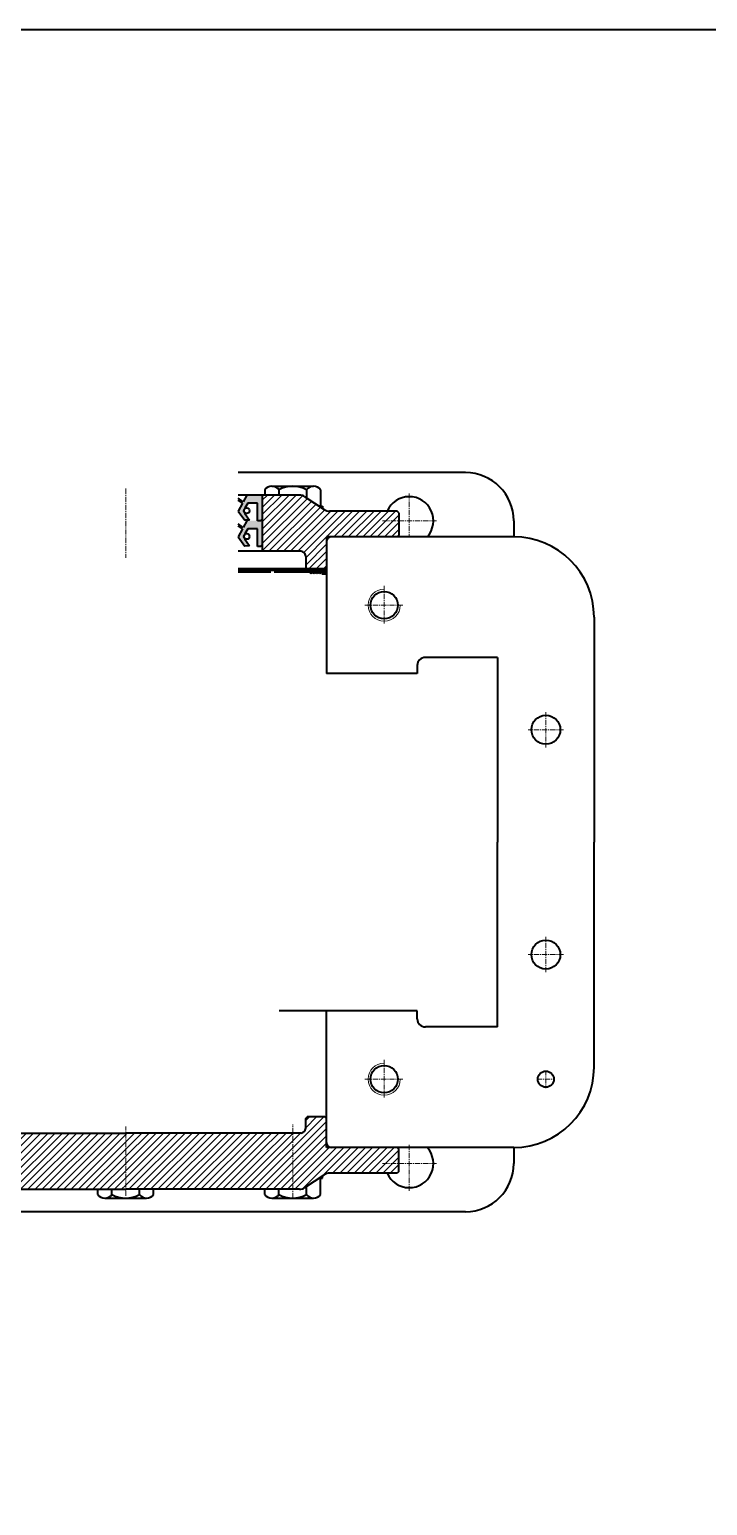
# Model space of a CAD drawing. Header units: millimetres. Extents: x -11382 to 23553, y -372 to 10786.
# Drawn here: x 11397 to 11819, y 4857 to 5775 of the extents above; entities that cross this region are included whole.
import ezdxf

# ---------------------------------------------------------------- set-up
doc = ezdxf.new("R2010")
doc.units = ezdxf.units.MM
doc.header["$LTSCALE"] = 0.2
doc.linetypes.add('CENTER', pattern=[50.8, 31.75, -6.35, 6.35, -6.35])
for name, color, linetype, lineweight in [('đường bao thấy', 7, 'Continuous', 40), ('đường mặt cắt', 160, 'Continuous', 15), ('đường nét mảnh', 220, 'Continuous', 15), ('đường nét tâm', 137, 'CENTER', 15)]:
    doc.layers.add(name, color=color, linetype=linetype, lineweight=lineweight)
pattern_1 = [(45, (11095.431, -2246.5575), (2.245064, -2.245064), [])]
pattern_2 = [(315, (11095.43106, -2246.55745), (-0.449012806, -0.449012806), [])]

msp = doc.modelspace()

# ---------------------------------------------------------------- hatches: boundary and pattern name
at = {"layer": 'đường bao thấy', "ltscale": 0.5}
h = msp.add_hatch(color=2, dxfattribs=at)
edge = h.paths.add_edge_path()
edge.add_line((11541.456, 5485.654), (11541.456, 5470.654))
edge.add_line((11541.456, 5470.654), (11540.456, 5469.654))
edge.add_line((11540.456, 5469.654), (11538.456, 5469.654))
edge.add_line((11538.456, 5469.654), (11538.456, 5479.654))
edge.add_line((11538.456, 5479.654), (11538.456, 5480.654))
edge.add_line((11538.456, 5480.654), (11532.456, 5480.654))
edge.add_line((11532.456, 5480.654), (11530.488, 5477.555))
edge.add_ellipse((11533.02, 5475.947), major_axis=(-2.121, 2.121), ratio=1, start_angle=12.572569, end_angle=45.709676)
edge.add_ellipse((11531.772, 5475.91), major_axis=(1.239, 1.239), ratio=1, start_angle=135, end_angle=138.412084)
edge.add_ellipse((11533.02, 5475.947), major_axis=(2.121, 2.121), ratio=1, start_angle=137.702408, end_angle=170.224161)
edge.add_line((11530.569, 5474.216), (11533.54, 5470.009))
edge.add_line((11533.54, 5470.009), (11530.664, 5469.953))
edge.add_line((11530.664, 5469.953), (11526.456, 5475.626))
edge.add_line((11526.456, 5475.626), (11529.113, 5480.547))
edge.add_line((11529.113, 5480.547), (11526.456, 5482.492))
edge.add_line((11526.456, 5482.492), (11526.456, 5483.732))
edge.add_line((11526.456, 5483.732), (11529.593, 5481.435))
edge.add_line((11529.593, 5481.435), (11531.871, 5485.654))
edge.add_line((11531.871, 5485.654), (11541.456, 5485.654))
h = msp.add_hatch(color=2, dxfattribs=at)
edge = h.paths.add_edge_path()
edge.add_line((11541.456, 5469.654), (11541.456, 5454.654))
edge.add_line((11541.456, 5454.654), (11540.456, 5453.654))
edge.add_line((11540.456, 5453.654), (11538.456, 5453.654))
edge.add_line((11538.456, 5453.654), (11538.456, 5463.654))
edge.add_line((11538.456, 5463.654), (11538.456, 5464.654))
edge.add_line((11538.456, 5464.654), (11532.456, 5464.654))
edge.add_line((11532.456, 5464.654), (11530.488, 5461.555))
edge.add_ellipse((11533.02, 5459.947), major_axis=(-2.121, 2.121), ratio=1, start_angle=12.572569, end_angle=45.709676)
edge.add_ellipse((11531.772, 5459.91), major_axis=(1.239, 1.239), ratio=1, start_angle=135, end_angle=138.412084)
edge.add_ellipse((11533.02, 5459.947), major_axis=(2.121, 2.121), ratio=1, start_angle=137.702408, end_angle=170.224161)
edge.add_line((11530.569, 5458.216), (11533.54, 5454.009))
edge.add_line((11533.54, 5454.009), (11530.664, 5453.953))
edge.add_line((11530.664, 5453.953), (11526.456, 5459.626))
edge.add_line((11526.456, 5459.626), (11529.113, 5464.547))
edge.add_line((11529.113, 5464.547), (11526.456, 5466.492))
edge.add_line((11526.456, 5466.492), (11526.456, 5467.732))
edge.add_line((11526.456, 5467.732), (11529.593, 5465.435))
edge.add_line((11529.593, 5465.435), (11531.871, 5469.654))
edge.add_line((11531.871, 5469.654), (11541.456, 5469.654))
at = {"layer": 'đường mặt cắt', "ltscale": 0.5}
h = msp.add_hatch(dxfattribs=at)
h.set_pattern_fill('ANSI31', color=256, style=0)
h.set_pattern_definition(pattern_1)
edge = h.paths.add_edge_path()
edge.add_ellipse((11583.273, 5481.654), major_axis=(4.243, 4.243), ratio=1, start_angle=191.309932, end_angle=225)
edge.add_line((11583.273, 5475.654), (11625.456, 5475.654))
edge.add_line((11625.456, 5475.654), (11626.456, 5474.654))
edge.add_line((11626.456, 5474.654), (11626.456, 5460.654))
edge.add_line((11626.456, 5460.654), (11625.456, 5459.654))
edge.add_line((11625.456, 5459.654), (11581.456, 5459.654))
edge.add_line((11581.456, 5459.654), (11581.456, 5440.654))
edge.add_line((11581.456, 5440.654), (11580.456, 5439.654))
edge.add_line((11580.456, 5439.654), (11569.456, 5439.654))
edge.add_line((11569.456, 5439.654), (11568.456, 5440.654))
edge.add_line((11568.456, 5440.654), (11568.456, 5447.654))
edge.add_ellipse((11565.456, 5447.654), major_axis=(2.121, 2.121), ratio=1, start_angle=315, end_angle=405)
edge.add_line((11565.456, 5450.654), (11541.456, 5450.654))
edge.add_line((11541.456, 5450.654), (11541.456, 5485.654))
edge.add_line((11541.456, 5485.654), (11564.64, 5485.654))
edge.add_ellipse((11564.64, 5479.654), major_axis=(-4.243, 4.243), ratio=1, start_angle=281.309932, end_angle=315, ccw=False)
edge.add_line((11567.968, 5484.646), (11579.945, 5476.662))
h = msp.add_hatch(dxfattribs=at)
h.set_pattern_fill('ANSI31', color=256, scale=0.2, angle=90, style=0)
h.set_pattern_definition(pattern_2)
h.paths.add_polyline_path([(11581.456, 5439.654), (11581.456, 5438.654), (11571.456, 5438.654), (11571.456, 5439.654)])
h = msp.add_hatch(dxfattribs=at)
h.set_pattern_fill('ANSI31', color=256, scale=0.2, style=0)
h.set_pattern_definition([(45, (11095.43106, -2246.55745), (0.449012806, -0.449012806), [])])
h.paths.add_polyline_path([(11581.456, 5438.654), (11581.456, 5437.654), (11571.456, 5437.654), (11571.456, 5438.654)])
h = msp.add_hatch(dxfattribs=at)
h.set_pattern_fill('ANSI31', color=256, scale=0.2, angle=90, style=0)
h.set_pattern_definition(pattern_2)
h.paths.add_polyline_path([(11581.456, 5437.654), (11581.456, 5436.654), (11578.456, 5436.654), (11571.456, 5436.654), (11571.456, 5437.654)])
h = msp.add_hatch(dxfattribs=at)
h.set_pattern_fill('ANSI31', color=256, style=0)
h.set_pattern_definition(pattern_1)
edge = h.paths.add_edge_path()
edge.add_ellipse((11565.456, 5091.654), major_axis=(2.121, 2.121), ratio=1, start_angle=225, end_angle=315)
edge.add_line((11568.456, 5091.654), (11568.456, 5097.654))
edge.add_line((11568.456, 5097.654), (11569.456, 5098.654))
edge.add_line((11569.456, 5098.654), (11580.456, 5098.654))
edge.add_line((11580.456, 5098.654), (11581.456, 5097.654))
edge.add_line((11581.456, 5097.654), (11581.456, 5082.654))
edge.add_line((11581.456, 5082.654), (11581.456, 5079.654))
edge.add_line((11581.456, 5079.654), (11625.456, 5079.654))
edge.add_line((11625.456, 5079.654), (11626.456, 5078.654))
edge.add_line((11626.456, 5078.654), (11626.456, 5064.654))
edge.add_line((11626.456, 5064.654), (11625.456, 5063.654))
edge.add_line((11625.456, 5063.654), (11583.273, 5063.654))
edge.add_ellipse((11583.273, 5057.654), major_axis=(4.243, 4.243), ratio=1, start_angle=45, end_angle=78.690068)
edge.add_line((11579.945, 5062.646), (11567.968, 5054.662))
edge.add_ellipse((11564.64, 5059.654), major_axis=(-4.243, 4.243), ratio=1, start_angle=135, end_angle=168.690068, ccw=False)
edge.add_line((11564.64, 5053.654), (11541.456, 5053.654))
edge.add_line((11541.456, 5053.654), (11541.456, 5088.654))
edge.add_line((11541.456, 5088.654), (11565.456, 5088.654))
h = msp.add_hatch(dxfattribs=at)
h.set_pattern_fill('ANSI31', color=256, style=0)
h.set_pattern_definition(pattern_1)
h.paths.add_polyline_path([(11456.456, 5088.654), (11456.456, 5053.654), (11371.456, 5053.654), (11371.456, 5088.654)])
h = msp.add_hatch(dxfattribs=at)
h.set_pattern_fill('ANSI31', color=256, style=0)
h.set_pattern_definition(pattern_1)
h.paths.add_polyline_path([(11541.456, 5088.654), (11541.456, 5053.654), (11456.456, 5053.654), (11456.456, 5088.654)])

# ---------------------------------------------------------------- linework, layer by layer
at = {"layer": 'đường bao thấy', "ltscale": 0.5}
for p, q in [((11667.936, 5499.654), (11526.456, 5499.654)), ((11564.64, 5485.654), (11526.456, 5485.654)), ((11529.593, 5481.435), (11526.456, 5483.732)), ((11531.871, 5485.654), (11529.593, 5481.435)), ((11541.456, 5485.654), (11541.456, 5450.654)), ((11541.456, 5485.654), (11541.456, 5470.654)), ((11567.968, 5484.646), (11579.945, 5476.662)), ((11529.113, 5480.547), (11526.456, 5482.492)), ((11529.113, 5480.547), (11526.456, 5475.626)), ((11526.456, 5475.626), (11530.664, 5469.953)), ((11532.456, 5480.654), (11530.488, 5477.555)), ((11538.456, 5480.654), (11532.456, 5480.654)), ((11538.456, 5479.654), (11538.456, 5480.654)), ((11538.456, 5469.654), (11538.456, 5479.654)), ((11625.456, 5475.654), (11583.273, 5475.654)), ((11626.456, 5474.654), (11625.456, 5475.654)), ((11626.456, 5474.654), (11626.456, 5460.654)), ((11529.593, 5465.435), (11526.456, 5467.732)), ((11529.113, 5464.547), (11526.456, 5466.492)), ((11531.871, 5469.654), (11529.593, 5465.435)), ((11530.569, 5474.216), (11533.54, 5470.009)), ((11533.54, 5470.009), (11530.664, 5469.953)), ((11540.456, 5469.654), (11538.456, 5469.654)), ((11540.456, 5469.654), (11541.456, 5470.654)), ((11541.456, 5469.654), (11541.456, 5454.654)), ((11697.936, 5469.654), (11697.936, 5459.654)), ((11529.113, 5464.547), (11526.456, 5459.626)), ((11526.456, 5459.626), (11530.664, 5453.953)), ((11532.456, 5464.654), (11530.488, 5461.555)), ((11530.569, 5458.216), (11533.54, 5454.009)), ((11538.456, 5464.654), (11532.456, 5464.654)), ((11538.456, 5463.654), (11538.456, 5464.654)), ((11538.456, 5453.654), (11538.456, 5463.654)), ((11697.936, 5459.654), (11581.456, 5459.654)), ((11581.456, 5459.654), (11581.456, 5374.654)), ((11581.456, 5456.654), (11581.456, 5440.654)), ((11615.456, 5459.654), (11584.456, 5459.654)), ((11626.456, 5460.654), (11625.456, 5459.654)), ((11565.456, 5450.654), (11526.456, 5450.654)), ((11533.54, 5454.009), (11530.664, 5453.953)), ((11540.456, 5453.654), (11538.456, 5453.654)), ((11540.456, 5453.654), (11541.456, 5454.654)), ((11568.456, 5447.654), (11568.456, 5440.654)), ((11581.456, 5439.654), (11526.456, 5439.654)), ((11581.456, 5438.654), (11526.456, 5438.654)), ((11546.87, 5437.654), (11526.456, 5437.654)), ((11581.456, 5437.654), (11548.789, 5437.654)), ((11568.456, 5440.654), (11569.456, 5439.654)), ((11580.456, 5439.654), (11569.456, 5439.654)), ((11571.456, 5439.654), (11571.456, 5436.654)), ((11581.456, 5440.654), (11580.456, 5439.654)), ((11581.456, 5436.654), (11581.456, 5437.654)), ((11578.456, 5436.654), (11581.456, 5436.654)), ((11747.936, 5409.654), (11747.936, 5269.654)), ((11687.936, 5384.654), (11642.936, 5384.654)), ((11687.936, 5384.654), (11687.936, 5269.654)), ((11637.936, 5374.654), (11581.456, 5374.654)), ((11637.936, 5379.654), (11637.936, 5374.654)), ((11687.936, 5154.654), (11687.936, 5269.654)), ((11747.936, 5129.654), (11747.936, 5269.654)), ((11637.936, 5164.654), (11551.956, 5164.654)), ((11581.456, 5079.654), (11581.456, 5164.654)), ((11637.936, 5159.654), (11637.936, 5164.654)), ((11687.936, 5154.654), (11642.936, 5154.654)), ((11568.456, 5097.654), (11569.456, 5098.654)), ((11580.456, 5098.654), (11569.456, 5098.654)), ((11581.456, 5097.654), (11580.456, 5098.654)), ((11347.456, 5088.654), (11456.456, 5088.654)), ((11565.456, 5088.654), (11456.456, 5088.654)), ((11568.456, 5091.654), (11568.456, 5097.654)), ((11581.456, 5082.654), (11581.456, 5097.654)), ((11697.936, 5079.654), (11581.456, 5079.654)), ((11625.456, 5079.654), (11584.456, 5079.654)), ((11625.456, 5079.654), (11626.456, 5078.654)), ((11697.936, 5079.654), (11697.936, 5069.654)), ((11626.456, 5064.654), (11626.456, 5078.654)), ((11567.968, 5054.662), (11579.945, 5062.646)), ((11625.456, 5063.654), (11583.273, 5063.654)), ((11626.456, 5064.654), (11625.456, 5063.654)), ((11348.273, 5053.654), (11456.456, 5053.654)), ((11564.64, 5053.654), (11456.456, 5053.654)), ((11667.936, 5039.654), (11007.936, 5039.654))]:
    msp.add_line(p, q, dxfattribs=at)
at = {"layer": 'đường bao thấy'}
for p, q in [((11543.08, 5488.952), (11543.08, 5485.654)), ((11547.411, 5491.154), (11573.391, 5491.154)), ((11551.741, 5488.952), (11551.741, 5485.654)), ((11569.061, 5488.952), (11569.061, 5483.917)), ((11577.721, 5488.952), (11577.721, 5478.654)), ((11576.956, 5478.654), (11578.901, 5478.654)), ((11577.721, 5478.654), (11576.956, 5478.654)), ((11578.901, 5478.654), (11578.901, 5477.358)), ((11578.901, 5060.654), (11578.901, 5061.951)), ((11439.136, 5050.356), (11439.136, 5053.654)), ((11447.796, 5050.356), (11447.796, 5053.654)), ((11465.116, 5050.356), (11465.116, 5053.654)), ((11473.777, 5050.356), (11473.777, 5053.654)), ((11543.08, 5050.356), (11543.08, 5053.654)), ((11551.741, 5050.356), (11551.741, 5053.654)), ((11569.061, 5050.356), (11569.061, 5055.391)), ((11576.956, 5060.654), (11578.901, 5060.654)), ((11577.721, 5060.654), (11576.956, 5060.654)), ((11577.721, 5050.356), (11577.721, 5060.654)), ((11443.466, 5048.154), (11469.447, 5048.154)), ((11547.411, 5048.154), (11573.391, 5048.154))]:
    msp.add_line(p, q, dxfattribs=at)
at = {"layer": 'đường bao thấy', "ltscale": 5}
msp.add_lwpolyline([(7889.174, 5775.37), (12930.152, 5775.37), (12930.152, 1397.743), (7889.174, 1397.743)], close=True, dxfattribs=at)
at = {"layer": 'đường bao thấy', "ltscale": 0.5}
for centre, radius in [((11531.772, 5475.91), 1.752), ((11531.772, 5459.91), 1.752), ((11617.346, 5417.154), 8.5), ((11717.936, 5339.654), 9), ((11717.936, 5199.654), 9), ((11617.346, 5122.154), 8.5), ((11717.936, 5122.154), 5)]:
    msp.add_circle(centre, radius, dxfattribs=at)
for centre, radius, start, end in [((11667.936, 5469.654), 30, 0, 90), ((11564.64, 5479.654), 6, 56.309932, 90), ((11632.936, 5469.654), 15, 318.189685, 156.421822), ((11533.02, 5475.947), 3, 147.572569, 215.224161), ((11583.273, 5481.654), 6, 236.309932, 270), ((11533.02, 5459.947), 3, 147.572569, 215.224161), ((11584.456, 5456.654), 3, 90, 180), ((11697.936, 5409.654), 50, 0, 90), ((11565.456, 5447.654), 3, 0, 90), ((11642.936, 5379.654), 5, 90, 180), ((11642.936, 5159.654), 5, 180, 270), ((11697.936, 5129.654), 50, 270, 0), ((11565.456, 5091.654), 3, 270, 0), ((11584.456, 5082.654), 3, 180, 270), ((11632.936, 5069.654), 15, 203.578178, 41.810315), ((11583.273, 5057.654), 6, 90, 123.690068), ((11667.936, 5069.654), 30, 270, 0), ((11564.64, 5059.654), 6, 270, 303.690068)]:
    msp.add_arc(centre, radius, start, end, dxfattribs=at)
at = {"layer": 'đường bao thấy'}
for centre, radius, start, end in [((11547.411, 5485.796), 5.358, 36.087962, 143.912038), ((11560.401, 5473.024), 18.13, 61.466436, 118.533564), ((11573.391, 5485.796), 5.358, 36.087962, 143.912038), ((11443.466, 5053.512), 5.358, 216.087962, 323.912038), ((11456.456, 5066.284), 18.13, 241.466436, 298.533564), ((11469.447, 5053.512), 5.358, 216.087962, 323.912038), ((11547.411, 5053.512), 5.358, 216.087962, 323.912038), ((11560.401, 5066.284), 18.13, 241.466436, 298.533564), ((11573.391, 5053.512), 5.358, 216.087962, 323.912038)]:
    msp.add_arc(centre, radius, start, end, dxfattribs=at)
at = {"layer": 'đường nét mảnh', "ltscale": 0.5}
for centre in [(11617.346, 5417.154), (11617.346, 5122.154)]:
    msp.add_arc(centre, 10, 90, 0, dxfattribs=at)
at = {"layer": 'đường nét tâm', "ltscale": 0.5}
for p, q in [((11456.456, 5489.654), (11456.456, 5446.654)), ((11632.936, 5486.654), (11632.936, 5459.654)), ((11649.936, 5469.654), (11615.936, 5469.654)), ((11617.346, 5429.154), (11617.346, 5405.154)), ((11605.346, 5417.154), (11629.346, 5417.154)), ((11717.936, 5350.654), (11717.936, 5328.654)), ((11728.936, 5339.654), (11706.936, 5339.654)), ((11717.936, 5188.654), (11717.936, 5210.654)), ((11728.936, 5199.654), (11706.936, 5199.654)), ((11617.346, 5134.154), (11617.346, 5110.154)), ((11717.936, 5127.654), (11717.936, 5116.654)), ((11605.346, 5122.154), (11629.346, 5122.154)), ((11712.436, 5122.154), (11723.436, 5122.154)), ((11456.456, 5049.654), (11456.456, 5092.654)), ((11560.401, 5048.154), (11560.401, 5094.06)), ((11632.936, 5052.654), (11632.936, 5081.654)), ((11649.936, 5069.654), (11615.936, 5069.654))]:
    msp.add_line(p, q, dxfattribs=at)

doc.saveas('drawing.dxf')
